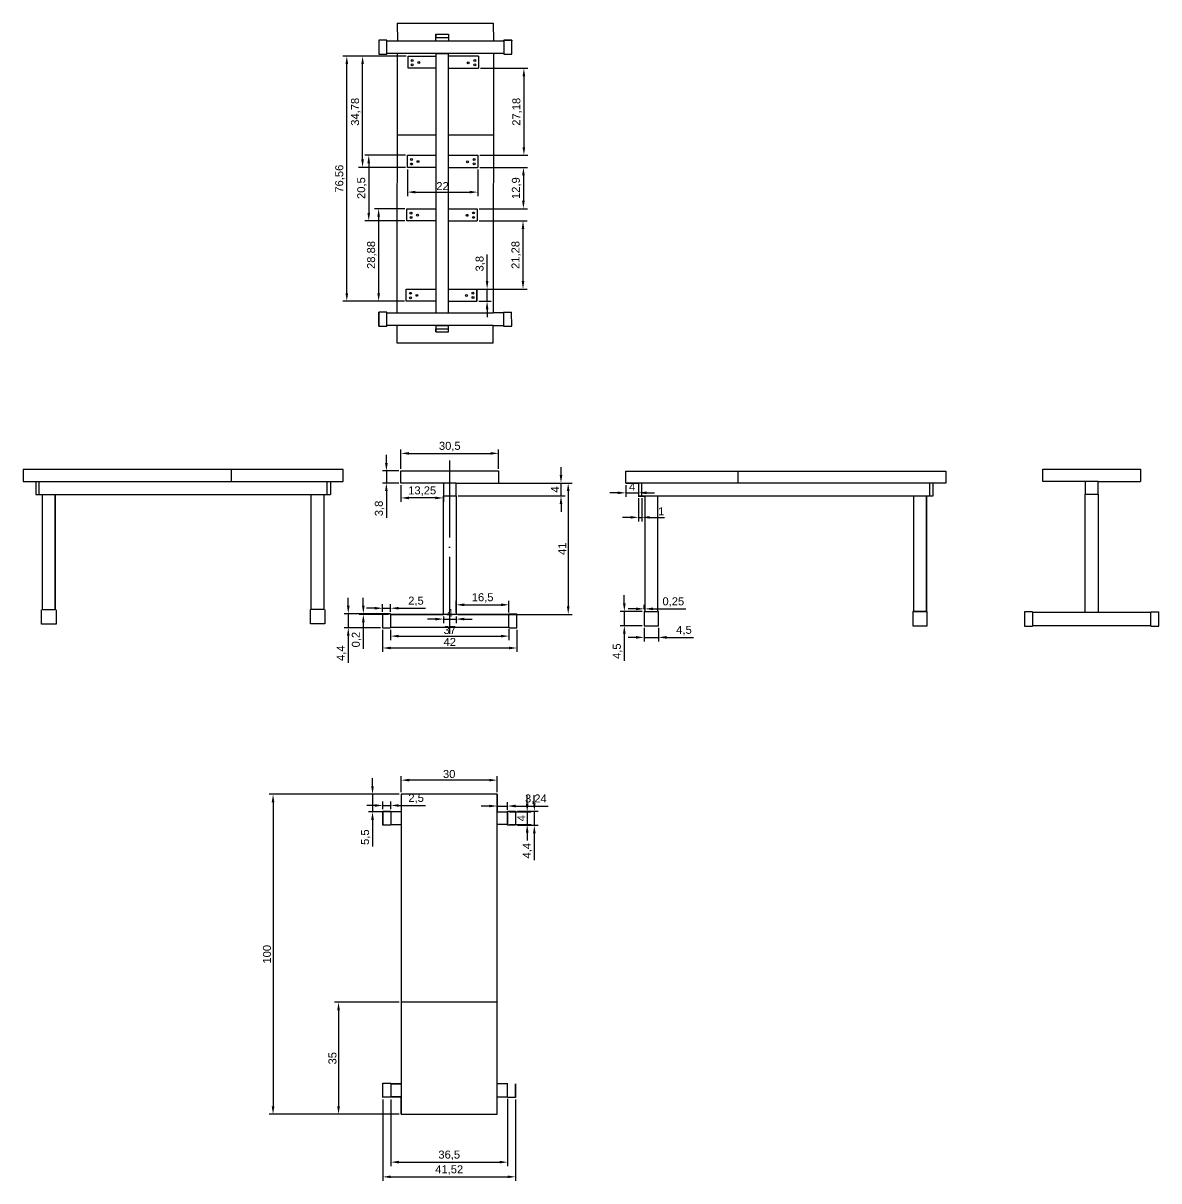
# Model space of a CAD drawing. Header units: millimetres. Extents: x 1691 to 2518, y 681 to 1261.
# Drawn here: x 2163.5 to 2518.5, y 680.7 to 1042.4 of the extents above; entities that cross this region are included whole.
import ezdxf

# ---------------------------------------------------------------- set-up
doc = ezdxf.new("R2010")
doc.units = ezdxf.units.MM
doc.linetypes.add('ACAD_ISO04W100', pattern=[30, 24, -3, 0, -3])
doc.styles.get("Standard").update_dxf_attribs({"font": 'arial.ttf'})
doc.dimstyles.new('ISO-25', dxfattribs={"dimtxt": 2.5, "dimasz": 2.5, "dimexe": 1.25, "dimexo": 0.625, "dimtad": 1, "dimtxsty": 'Standard', "dimcen": 2.5, "dimadec": 0, "dimazin": 0, "dimtfac": 1, "dimtmove": 0, "dimatfit": 3, "dimfxl": 1, "dimarcsym": 0})

# ---------------------------------------------------------------- blocks, each defined once
blk = doc.blocks.new('*D78')
at = {"color": 0, "lineweight": -2, "transparency": 16777216}
for p, q in [((2275.87, 852.84), (2275.87, 845.91)), ((2317.87, 852.84), (2317.87, 845.91)), ((2278.37, 847.16), (2315.37, 847.16))]:
    blk.add_line(p, q, dxfattribs=at)
at = {"color": 0, "lineweight": 30, "transparency": 16777216}
for points in [[(2278.37, 847.57), (2278.37, 846.74), (2275.87, 847.16)], [(2315.37, 847.57), (2315.37, 846.74), (2317.87, 847.16)]]:
    blk.add_solid(points, dxfattribs=at)
at = {"layer": 'Defpoints', "color": 0, "lineweight": 30, "transparency": 16777216}
for p in [(2275.87, 853.47), (2317.87, 853.47), (2317.87, 847.16)]:
    blk.add_point(p, dxfattribs=at)
at = {"color": 0, "transparency": 16777216, "insert": (2296.87, 849.04), "char_height": 2.5, "attachment_point": 5}
blk.add_mtext('42', dxfattribs=at)
blk = doc.blocks.new('*D79')
at = {"color": 0, "lineweight": -2, "transparency": 16777216}
for p, q in [((2278.37, 852.84), (2278.37, 849.62)), ((2280.87, 850.87), (2312.87, 850.87)), ((2315.37, 853.04), (2315.37, 849.62))]:
    blk.add_line(p, q, dxfattribs=at)
at = {"color": 0, "lineweight": 30, "transparency": 16777216}
for points in [[(2280.87, 851.28), (2280.87, 850.45), (2278.37, 850.87)], [(2312.87, 851.28), (2312.87, 850.45), (2315.37, 850.87)]]:
    blk.add_solid(points, dxfattribs=at)
at = {"layer": 'Defpoints', "color": 0, "lineweight": 30, "transparency": 16777216}
for p in [(2278.37, 853.47), (2315.37, 853.67), (2315.37, 850.87)]:
    blk.add_point(p, dxfattribs=at)
at = {"color": 0, "transparency": 16777216, "insert": (2296.87, 852.77), "char_height": 2.5, "attachment_point": 5}
blk.add_mtext('37', dxfattribs=at)
blk = doc.blocks.new('*D80')
at = {"color": 0, "lineweight": -2, "transparency": 16777216}
for p, q in [((2273.37, 859.58), (2270.87, 859.58)), ((2275.87, 858.49), (2275.87, 860.83)), ((2275.87, 859.58), (2278.37, 859.58)), ((2278.37, 858.49), (2278.37, 860.83)), ((2280.87, 859.58), (2289.24, 859.58))]:
    blk.add_line(p, q, dxfattribs=at)
at = {"color": 0, "lineweight": 30, "transparency": 16777216}
for points in [[(2273.37, 860), (2273.37, 859.17), (2275.87, 859.58)], [(2280.87, 860), (2280.87, 859.17), (2278.37, 859.58)]]:
    blk.add_solid(points, dxfattribs=at)
at = {"layer": 'Defpoints', "color": 0, "lineweight": 30, "transparency": 16777216}
for p in [(2275.87, 857.87), (2278.37, 859.58), (2278.37, 857.87)]:
    blk.add_point(p, dxfattribs=at)
at = {"color": 0, "transparency": 16777216, "insert": (2286.3, 861.71), "char_height": 2.5, "attachment_point": 5}
blk.add_mtext('2,5', dxfattribs=at)
blk = doc.blocks.new('*D81')
at = {"color": 0, "lineweight": -2, "transparency": 16777216}
for p, q in [((2269.85, 860.37), (2269.85, 862.87)), ((2277.75, 857.87), (2268.6, 857.87)), ((2277.75, 857.67), (2268.6, 857.67)), ((2269.85, 857.87), (2269.85, 857.67)), ((2269.85, 855.17), (2269.85, 846.89))]:
    blk.add_line(p, q, dxfattribs=at)
at = {"color": 0, "lineweight": 30, "transparency": 16777216}
for points in [[(2269.44, 860.37), (2270.27, 860.37), (2269.85, 857.87)], [(2269.44, 855.17), (2270.27, 855.17), (2269.85, 857.67)]]:
    blk.add_solid(points, dxfattribs=at)
at = {"layer": 'Defpoints', "color": 0, "lineweight": 30, "transparency": 16777216}
for p in [(2269.85, 857.67), (2278.37, 857.87), (2278.37, 857.67)]:
    blk.add_point(p, dxfattribs=at)
at = {"color": 0, "transparency": 16777216, "insert": (2267.73, 849.78), "char_height": 2.5, "attachment_point": 5, "rotation": 90}
blk.add_mtext('0,2', dxfattribs=at)
blk = doc.blocks.new('*D82')
at = {"color": 0, "lineweight": -2, "transparency": 16777216}
for p, q in [((2265.15, 860.37), (2265.15, 862.87)), ((2275.25, 857.87), (2263.9, 857.87)), ((2265.15, 857.87), (2265.15, 853.47)), ((2275.25, 853.47), (2263.9, 853.47)), ((2265.15, 850.97), (2265.15, 842.57))]:
    blk.add_line(p, q, dxfattribs=at)
at = {"color": 0, "lineweight": 30, "transparency": 16777216}
for points in [[(2264.73, 860.37), (2265.56, 860.37), (2265.15, 857.87)], [(2264.73, 850.97), (2265.56, 850.97), (2265.15, 853.47)]]:
    blk.add_solid(points, dxfattribs=at)
at = {"layer": 'Defpoints', "color": 0, "lineweight": 30, "transparency": 16777216}
for p in [(2275.87, 857.87), (2265.15, 853.47), (2275.87, 853.47)]:
    blk.add_point(p, dxfattribs=at)
at = {"color": 0, "transparency": 16777216, "insert": (2263.02, 845.52), "char_height": 2.5, "attachment_point": 5, "rotation": 90}
blk.add_mtext('4,4', dxfattribs=at)
blk = doc.blocks.new('*D83')
at = {"color": 0, "lineweight": -2, "transparency": 16777216}
for p, q in [((2298.87, 858.29), (2298.87, 861.9)), ((2315.37, 858.29), (2315.37, 861.9)), ((2301.37, 860.65), (2312.87, 860.65))]:
    blk.add_line(p, q, dxfattribs=at)
at = {"color": 0, "lineweight": 30, "transparency": 16777216}
for points in [[(2301.37, 861.07), (2301.37, 860.23), (2298.87, 860.65)], [(2312.87, 861.07), (2312.87, 860.23), (2315.37, 860.65)]]:
    blk.add_solid(points, dxfattribs=at)
at = {"layer": 'Defpoints', "color": 0, "lineweight": 30, "transparency": 16777216}
for p in [(2298.87, 857.67), (2315.37, 860.65), (2315.37, 857.67)]:
    blk.add_point(p, dxfattribs=at)
at = {"color": 0, "transparency": 16777216, "insert": (2307.12, 862.78), "char_height": 2.5, "attachment_point": 5}
blk.add_mtext('16,5', dxfattribs=at)
blk = doc.blocks.new('*D84')
at = {"color": 0, "lineweight": -2, "transparency": 16777216}
for p, q in [((2292.37, 856.19), (2289.87, 856.19)), ((2294.87, 857.04), (2294.87, 854.94)), ((2294.87, 856.19), (2298.87, 856.19)), ((2298.87, 857.04), (2298.87, 854.94)), ((2301.37, 856.19), (2303.87, 856.19))]:
    blk.add_line(p, q, dxfattribs=at)
at = {"color": 0, "lineweight": 30, "transparency": 16777216}
for points in [[(2292.37, 856.6), (2292.37, 855.77), (2294.87, 856.19)], [(2301.37, 856.6), (2301.37, 855.77), (2298.87, 856.19)]]:
    blk.add_solid(points, dxfattribs=at)
at = {"layer": 'Defpoints', "color": 0, "lineweight": 30, "transparency": 16777216}
for p in [(2294.87, 857.67), (2298.87, 857.67), (2298.87, 856.19)]:
    blk.add_point(p, dxfattribs=at)
at = {"color": 0, "transparency": 16777216, "insert": (2296.87, 858.06), "char_height": 2.5, "attachment_point": 5}
blk.add_mtext('4', dxfattribs=at)
blk = doc.blocks.new('*D85')
at = {"color": 0, "lineweight": -2, "transparency": 16777216}
for p, q in [((2281.62, 903.09), (2281.62, 909.22)), ((2284.12, 907.97), (2309.62, 907.97)), ((2312.12, 903.09), (2312.12, 909.22))]:
    blk.add_line(p, q, dxfattribs=at)
at = {"color": 0, "lineweight": 30, "transparency": 16777216}
for points in [[(2284.12, 908.38), (2284.12, 907.55), (2281.62, 907.97)], [(2309.62, 908.38), (2309.62, 907.55), (2312.12, 907.97)]]:
    blk.add_solid(points, dxfattribs=at)
at = {"layer": 'Defpoints', "color": 0, "lineweight": 30, "transparency": 16777216}
for p in [(2312.12, 907.97), (2281.62, 902.47), (2312.12, 902.47)]:
    blk.add_point(p, dxfattribs=at)
at = {"color": 0, "transparency": 16777216, "insert": (2296.87, 910.09), "char_height": 2.5, "attachment_point": 5}
blk.add_mtext('30,5', dxfattribs=at)
blk = doc.blocks.new('*D86')
at = {"color": 0, "lineweight": -2, "transparency": 16777216}
for p, q in [((2281.62, 898.04), (2281.62, 892.79)), ((2294.87, 898.04), (2294.87, 892.79)), ((2292.37, 894.04), (2284.12, 894.04))]:
    blk.add_line(p, q, dxfattribs=at)
at = {"color": 0, "lineweight": 30, "transparency": 16777216}
for points in [[(2284.12, 894.46), (2284.12, 893.62), (2281.62, 894.04)], [(2292.37, 894.46), (2292.37, 893.62), (2294.87, 894.04)]]:
    blk.add_solid(points, dxfattribs=at)
at = {"layer": 'Defpoints', "color": 0, "lineweight": 30, "transparency": 16777216}
for p in [(2281.62, 898.67), (2294.87, 898.67), (2281.62, 894.04)]:
    blk.add_point(p, dxfattribs=at)
at = {"color": 0, "transparency": 16777216, "insert": (2288.25, 896.17), "char_height": 2.5, "attachment_point": 5}
blk.add_mtext('13,25', dxfattribs=at)
blk = doc.blocks.new('*D87')
at = {"color": 0, "lineweight": -2, "transparency": 16777216}
for p, q in [((2299.5, 898.67), (2335.13, 898.67)), ((2333.88, 896.17), (2333.88, 860.17)), ((2299.5, 857.67), (2335.13, 857.67))]:
    blk.add_line(p, q, dxfattribs=at)
at = {"color": 0, "lineweight": 30, "transparency": 16777216}
for points in [[(2333.46, 896.17), (2334.3, 896.17), (2333.88, 898.67)], [(2333.46, 860.17), (2334.3, 860.17), (2333.88, 857.67)]]:
    blk.add_solid(points, dxfattribs=at)
at = {"layer": 'Defpoints', "color": 0, "lineweight": 30, "transparency": 16777216}
for p in [(2298.87, 898.67), (2298.87, 857.67), (2333.88, 857.67)]:
    blk.add_point(p, dxfattribs=at)
at = {"color": 0, "transparency": 16777216, "insert": (2332, 878.17), "char_height": 2.5, "attachment_point": 5, "rotation": 90}
blk.add_mtext('41', dxfattribs=at)
blk = doc.blocks.new('*D88')
at = {"color": 0, "lineweight": -2, "transparency": 16777216}
for p, q in [((2331.63, 901.17), (2331.63, 903.67)), ((2299.5, 898.67), (2332.88, 898.67)), ((2331.63, 894.67), (2331.63, 898.67)), ((2299.5, 894.67), (2332.88, 894.67)), ((2331.63, 892.17), (2331.63, 889.67))]:
    blk.add_line(p, q, dxfattribs=at)
at = {"color": 0, "lineweight": 30, "transparency": 16777216}
for points in [[(2331.21, 901.17), (2332.04, 901.17), (2331.63, 898.67)], [(2331.21, 892.17), (2332.04, 892.17), (2331.63, 894.67)]]:
    blk.add_solid(points, dxfattribs=at)
at = {"layer": 'Defpoints', "color": 0, "lineweight": 30, "transparency": 16777216}
for p in [(2298.87, 898.67), (2331.63, 898.67), (2298.87, 894.67)]:
    blk.add_point(p, dxfattribs=at)
at = {"color": 0, "transparency": 16777216, "insert": (2329.75, 896.67), "char_height": 2.5, "attachment_point": 5, "rotation": 90}
blk.add_mtext('4', dxfattribs=at)
blk = doc.blocks.new('*D89')
at = {"color": 0, "lineweight": -2, "transparency": 16777216}
for p, q in [((2277.06, 904.97), (2277.06, 907.47)), ((2281, 902.47), (2275.81, 902.47)), ((2277.06, 902.47), (2277.06, 898.67)), ((2281, 898.67), (2275.81, 898.67)), ((2277.06, 896.17), (2277.06, 887.86))]:
    blk.add_line(p, q, dxfattribs=at)
at = {"color": 0, "lineweight": 30, "transparency": 16777216}
for points in [[(2276.64, 904.97), (2277.47, 904.97), (2277.06, 902.47)], [(2276.64, 896.17), (2277.47, 896.17), (2277.06, 898.67)]]:
    blk.add_solid(points, dxfattribs=at)
at = {"layer": 'Defpoints', "color": 0, "lineweight": 30, "transparency": 16777216}
for p in [(2281.62, 902.47), (2277.06, 898.67), (2281.62, 898.67)]:
    blk.add_point(p, dxfattribs=at)
at = {"color": 0, "transparency": 16777216, "insert": (2274.93, 890.76), "char_height": 2.5, "attachment_point": 5, "rotation": 90}
blk.add_mtext('3,8', dxfattribs=at)
blk = doc.blocks.new('*D94')
at = {"color": 0, "lineweight": -2, "transparency": 16777216}
for p, q in [((2281.68, 802.09), (2281.68, 807.12)), ((2311.68, 802.09), (2311.68, 807.12)), ((2309.18, 805.87), (2284.18, 805.87))]:
    blk.add_line(p, q, dxfattribs=at)
at = {"color": 0, "lineweight": 30, "transparency": 16777216}
for points in [[(2284.18, 806.28), (2284.18, 805.45), (2281.68, 805.87)], [(2309.18, 806.28), (2309.18, 805.45), (2311.68, 805.87)]]:
    blk.add_solid(points, dxfattribs=at)
at = {"layer": 'Defpoints', "color": 0, "lineweight": 30, "transparency": 16777216}
for p in [(2281.68, 805.87), (2281.68, 801.46), (2311.68, 801.46)]:
    blk.add_point(p, dxfattribs=at)
at = {"color": 0, "transparency": 16777216, "insert": (2296.68, 807.77), "char_height": 2.5, "attachment_point": 5}
blk.add_mtext('30', dxfattribs=at)
blk = doc.blocks.new('*D95')
at = {"color": 0, "lineweight": -2, "transparency": 16777216}
for p, q in [((2272.72, 803.96), (2272.72, 806.46)), ((2281.05, 801.46), (2271.47, 801.46)), ((2272.72, 801.46), (2272.72, 795.96)), ((2281.05, 795.96), (2271.47, 795.96)), ((2272.72, 793.46), (2272.72, 785.14))]:
    blk.add_line(p, q, dxfattribs=at)
at = {"color": 0, "lineweight": 30, "transparency": 16777216}
for points in [[(2272.31, 803.96), (2273.14, 803.96), (2272.72, 801.46)], [(2272.31, 793.46), (2273.14, 793.46), (2272.72, 795.96)]]:
    blk.add_solid(points, dxfattribs=at)
at = {"layer": 'Defpoints', "color": 0, "lineweight": 30, "transparency": 16777216}
for p in [(2281.68, 801.46), (2272.72, 795.96), (2281.68, 795.96)]:
    blk.add_point(p, dxfattribs=at)
at = {"color": 0, "transparency": 16777216, "insert": (2270.6, 788.05), "char_height": 2.5, "attachment_point": 5, "rotation": 90}
blk.add_mtext('5,5', dxfattribs=at)
blk = doc.blocks.new('*D96')
at = {"color": 0, "lineweight": -2, "transparency": 16777216}
for p, q in [((2273.43, 797.95), (2270.93, 797.95)), ((2275.93, 796.79), (2275.93, 799.2)), ((2275.93, 797.95), (2278.43, 797.95)), ((2278.43, 796.79), (2278.43, 799.2)), ((2280.93, 797.95), (2289.29, 797.95))]:
    blk.add_line(p, q, dxfattribs=at)
at = {"color": 0, "lineweight": 30, "transparency": 16777216}
for points in [[(2273.43, 798.36), (2273.43, 797.53), (2275.93, 797.95)], [(2280.93, 798.36), (2280.93, 797.53), (2278.43, 797.95)]]:
    blk.add_solid(points, dxfattribs=at)
at = {"layer": 'Defpoints', "color": 0, "lineweight": 30, "transparency": 16777216}
for p in [(2275.93, 796.16), (2278.43, 797.95), (2278.43, 796.16)]:
    blk.add_point(p, dxfattribs=at)
at = {"color": 0, "transparency": 16777216, "insert": (2286.36, 800.07), "char_height": 2.5, "attachment_point": 5}
blk.add_mtext('2,5', dxfattribs=at)
blk = doc.blocks.new('*D97')
at = {"color": 0, "lineweight": -2, "transparency": 16777216}
for p, q in [((2323.29, 798.67), (2323.29, 801.17)), ((2318.05, 796.17), (2324.54, 796.17)), ((2323.29, 796.17), (2323.29, 791.77)), ((2318.04, 791.77), (2324.54, 791.77)), ((2323.29, 789.27), (2323.29, 780.87))]:
    blk.add_line(p, q, dxfattribs=at)
at = {"color": 0, "lineweight": 30, "transparency": 16777216}
for points in [[(2322.88, 798.67), (2323.71, 798.67), (2323.29, 796.17)], [(2322.88, 789.27), (2323.71, 789.27), (2323.29, 791.77)]]:
    blk.add_solid(points, dxfattribs=at)
at = {"layer": 'Defpoints', "color": 0, "lineweight": 30, "transparency": 16777216}
for p in [(2317.43, 796.17), (2317.42, 791.77), (2323.29, 791.77)]:
    blk.add_point(p, dxfattribs=at)
at = {"color": 0, "transparency": 16777216, "insert": (2321.17, 783.82), "char_height": 2.5, "attachment_point": 5, "rotation": 90}
blk.add_mtext('4,4', dxfattribs=at)
blk = doc.blocks.new('*D98')
at = {"color": 0, "lineweight": -2, "transparency": 16777216}
for p, q in [((2321.06, 798.47), (2321.06, 800.97)), ((2315.54, 795.97), (2322.31, 795.97)), ((2321.06, 795.97), (2321.06, 791.97)), ((2315.54, 791.97), (2322.31, 791.97)), ((2321.06, 789.47), (2321.06, 786.97))]:
    blk.add_line(p, q, dxfattribs=at)
at = {"color": 0, "lineweight": 30, "transparency": 16777216}
for points in [[(2320.64, 798.47), (2321.48, 798.47), (2321.06, 795.97)], [(2320.64, 789.47), (2321.48, 789.47), (2321.06, 791.97)]]:
    blk.add_solid(points, dxfattribs=at)
at = {"layer": 'Defpoints', "color": 0, "lineweight": 30, "transparency": 16777216}
for p in [(2314.92, 795.97), (2314.92, 791.97), (2321.06, 791.97)]:
    blk.add_point(p, dxfattribs=at)
at = {"color": 0, "transparency": 16777216, "insert": (2319.18, 793.97), "char_height": 2.5, "attachment_point": 5, "rotation": 90}
blk.add_mtext('4', dxfattribs=at)
blk = doc.blocks.new('*D99')
at = {"color": 0, "lineweight": -2, "transparency": 16777216}
for p, q in [((2309.18, 797.78), (2306.68, 797.78)), ((2311.68, 796.59), (2311.68, 799.03)), ((2311.68, 797.78), (2314.92, 797.78)), ((2314.92, 796.59), (2314.92, 799.03)), ((2317.42, 797.78), (2327.65, 797.78))]:
    blk.add_line(p, q, dxfattribs=at)
at = {"color": 0, "lineweight": 30, "transparency": 16777216}
for points in [[(2309.18, 798.2), (2309.18, 797.36), (2311.68, 797.78)], [(2317.42, 798.2), (2317.42, 797.36), (2314.92, 797.78)]]:
    blk.add_solid(points, dxfattribs=at)
at = {"layer": 'Defpoints', "color": 0, "lineweight": 30, "transparency": 16777216}
for p in [(2311.68, 795.96), (2314.92, 797.78), (2314.92, 795.97)]:
    blk.add_point(p, dxfattribs=at)
at = {"color": 0, "transparency": 16777216, "insert": (2323.78, 799.91), "char_height": 2.5, "attachment_point": 5}
blk.add_mtext('3,24', dxfattribs=at)
blk = doc.blocks.new('*D100')
at = {"color": 0, "lineweight": -2, "transparency": 16777216}
for p, q in [((2281.05, 736.46), (2260.86, 736.46)), ((2262.11, 733.96), (2262.11, 703.96)), ((2281.05, 701.46), (2260.86, 701.46))]:
    blk.add_line(p, q, dxfattribs=at)
at = {"color": 0, "lineweight": 30, "transparency": 16777216}
for points in [[(2261.69, 733.96), (2262.53, 733.96), (2262.11, 736.46)], [(2261.69, 703.96), (2262.53, 703.96), (2262.11, 701.46)]]:
    blk.add_solid(points, dxfattribs=at)
at = {"layer": 'Defpoints', "color": 0, "lineweight": 30, "transparency": 16777216}
for p in [(2281.68, 736.46), (2262.11, 701.46), (2281.68, 701.46)]:
    blk.add_point(p, dxfattribs=at)
at = {"color": 0, "transparency": 16777216, "insert": (2260.21, 718.96), "char_height": 2.5, "attachment_point": 5, "rotation": 90}
blk.add_mtext('35', dxfattribs=at)
blk = doc.blocks.new('*D101')
at = {"color": 0, "lineweight": -2, "transparency": 16777216}
for p, q in [((2281.05, 801.46), (2240.39, 801.46)), ((2241.64, 798.96), (2241.64, 703.96)), ((2281.05, 701.46), (2240.39, 701.46))]:
    blk.add_line(p, q, dxfattribs=at)
at = {"color": 0, "lineweight": 30, "transparency": 16777216}
for points in [[(2241.22, 798.96), (2242.06, 798.96), (2241.64, 801.46)], [(2241.22, 703.96), (2242.06, 703.96), (2241.64, 701.46)]]:
    blk.add_solid(points, dxfattribs=at)
at = {"layer": 'Defpoints', "color": 0, "lineweight": 30, "transparency": 16777216}
for p in [(2281.68, 801.46), (2241.64, 701.46), (2281.68, 701.46)]:
    blk.add_point(p, dxfattribs=at)
at = {"color": 0, "transparency": 16777216, "insert": (2239.74, 751.46), "char_height": 2.5, "attachment_point": 5, "rotation": 90}
blk.add_mtext('100', dxfattribs=at)
blk = doc.blocks.new('*D102')
at = {"color": 0, "lineweight": -2, "transparency": 16777216}
for p, q in [((2275.93, 706.13), (2275.93, 680.66)), ((2317.45, 706.12), (2317.45, 680.66)), ((2278.43, 681.91), (2314.95, 681.91))]:
    blk.add_line(p, q, dxfattribs=at)
at = {"color": 0, "lineweight": 30, "transparency": 16777216}
for points in [[(2278.43, 682.33), (2278.43, 681.49), (2275.93, 681.91)], [(2314.95, 682.33), (2314.95, 681.49), (2317.45, 681.91)]]:
    blk.add_solid(points, dxfattribs=at)
at = {"layer": 'Defpoints', "color": 0, "lineweight": 30, "transparency": 16777216}
for p in [(2275.93, 706.75), (2317.45, 706.75), (2317.45, 681.91)]:
    blk.add_point(p, dxfattribs=at)
at = {"color": 0, "transparency": 16777216, "insert": (2296.69, 684.04), "char_height": 2.5, "attachment_point": 5}
blk.add_mtext('41,52', dxfattribs=at)
blk = doc.blocks.new('*D103')
at = {"color": 0, "lineweight": -2, "transparency": 16777216}
for p, q in [((2278.45, 706.13), (2278.45, 685.25)), ((2314.95, 706.32), (2314.95, 685.25)), ((2280.95, 686.5), (2312.45, 686.5))]:
    blk.add_line(p, q, dxfattribs=at)
at = {"color": 0, "lineweight": 30, "transparency": 16777216}
for points in [[(2280.95, 686.92), (2280.95, 686.09), (2278.45, 686.5)], [(2312.45, 686.92), (2312.45, 686.09), (2314.95, 686.5)]]:
    blk.add_solid(points, dxfattribs=at)
at = {"layer": 'Defpoints', "color": 0, "lineweight": 30, "transparency": 16777216}
for p in [(2278.45, 706.76), (2314.95, 706.95), (2314.95, 686.5)]:
    blk.add_point(p, dxfattribs=at)
at = {"color": 0, "transparency": 16777216, "insert": (2296.7, 688.63), "char_height": 2.5, "attachment_point": 5}
blk.add_mtext('36,5', dxfattribs=at)
blk = doc.blocks.new('*D105')
at = {"color": 0, "lineweight": -2, "transparency": 16777216}
for p, q in [((2355.85, 893.99), (2355.85, 886.72)), ((2356.85, 893.99), (2356.85, 886.72)), ((2353.35, 887.97), (2350.85, 887.97)), ((2355.85, 887.97), (2356.85, 887.97)), ((2359.35, 887.97), (2364.02, 887.97))]:
    blk.add_line(p, q, dxfattribs=at)
at = {"color": 0, "lineweight": 30, "transparency": 16777216}
for points in [[(2353.35, 888.39), (2353.35, 887.56), (2355.85, 887.97)], [(2359.35, 888.39), (2359.35, 887.56), (2356.85, 887.97)]]:
    blk.add_solid(points, dxfattribs=at)
at = {"layer": 'Defpoints', "color": 0, "lineweight": 30, "transparency": 16777216}
for p in [(2355.85, 894.61), (2356.85, 894.61), (2356.85, 887.97)]:
    blk.add_point(p, dxfattribs=at)
at = {"color": 0, "transparency": 16777216, "insert": (2362.93, 889.86), "char_height": 2.5, "attachment_point": 5}
blk.add_mtext('1', dxfattribs=at)
blk = doc.blocks.new('*D106')
at = {"color": 0, "lineweight": -2, "transparency": 16777216}
for p, q in [((2351.42, 861.11), (2351.42, 863.61)), ((2356.97, 858.61), (2350.17, 858.61)), ((2351.42, 858.61), (2351.42, 854.11)), ((2356.97, 854.11), (2350.17, 854.11)), ((2351.42, 851.61), (2351.42, 843.19))]:
    blk.add_line(p, q, dxfattribs=at)
at = {"color": 0, "lineweight": 30, "transparency": 16777216}
for points in [[(2351, 861.11), (2351.84, 861.11), (2351.42, 858.61)], [(2351, 851.61), (2351.84, 851.61), (2351.42, 854.11)]]:
    blk.add_solid(points, dxfattribs=at)
at = {"layer": 'Defpoints', "color": 0, "lineweight": 30, "transparency": 16777216}
for p in [(2357.6, 858.61), (2351.42, 854.11), (2357.6, 854.11)]:
    blk.add_point(p, dxfattribs=at)
at = {"color": 0, "transparency": 16777216, "insert": (2349.3, 846.15), "char_height": 2.5, "attachment_point": 5, "rotation": 90}
blk.add_mtext('4,5', dxfattribs=at)
blk = doc.blocks.new('*D107')
at = {"color": 0, "lineweight": -2, "transparency": 16777216}
for p, q in [((2355.1, 850.47), (2352.6, 850.47)), ((2357.6, 853.49), (2357.6, 849.22)), ((2357.6, 850.47), (2362.1, 850.47)), ((2362.1, 853.49), (2362.1, 849.22)), ((2364.6, 850.47), (2373.02, 850.47))]:
    blk.add_line(p, q, dxfattribs=at)
at = {"color": 0, "lineweight": 30, "transparency": 16777216}
for points in [[(2355.1, 850.89), (2355.1, 850.05), (2357.6, 850.47)], [(2364.6, 850.89), (2364.6, 850.05), (2362.1, 850.47)]]:
    blk.add_solid(points, dxfattribs=at)
at = {"layer": 'Defpoints', "color": 0, "lineweight": 30, "transparency": 16777216}
for p in [(2357.6, 854.11), (2362.1, 854.11), (2362.1, 850.47)]:
    blk.add_point(p, dxfattribs=at)
at = {"color": 0, "transparency": 16777216, "insert": (2370.06, 852.59), "char_height": 2.5, "attachment_point": 5}
blk.add_mtext('4,5', dxfattribs=at)
blk = doc.blocks.new('*D108')
at = {"color": 0, "lineweight": -2, "transparency": 16777216}
for p, q in [((2355.1, 859.38), (2352.6, 859.38)), ((2357.6, 859.24), (2357.6, 860.63)), ((2357.6, 859.38), (2357.85, 859.38)), ((2357.85, 859.24), (2357.85, 860.63)), ((2360.35, 859.38), (2370.61, 859.38))]:
    blk.add_line(p, q, dxfattribs=at)
at = {"color": 0, "lineweight": 30, "transparency": 16777216}
for points in [[(2355.1, 859.8), (2355.1, 858.96), (2357.6, 859.38)], [(2360.35, 859.8), (2360.35, 858.96), (2357.85, 859.38)]]:
    blk.add_solid(points, dxfattribs=at)
at = {"layer": 'Defpoints', "color": 0, "lineweight": 30, "transparency": 16777216}
for p in [(2357.6, 858.61), (2357.85, 859.38), (2357.85, 858.61)]:
    blk.add_point(p, dxfattribs=at)
at = {"color": 0, "transparency": 16777216, "insert": (2366.73, 861.51), "char_height": 2.5, "attachment_point": 5}
blk.add_mtext('0,25', dxfattribs=at)
blk = doc.blocks.new('*D109')
at = {"color": 0, "lineweight": -2, "transparency": 16777216}
for p, q in [((2351.85, 897.99), (2351.85, 894.39)), ((2355.85, 897.99), (2355.85, 894.39)), ((2349.35, 895.64), (2346.85, 895.64)), ((2351.85, 895.64), (2355.85, 895.64)), ((2358.35, 895.64), (2360.85, 895.64))]:
    blk.add_line(p, q, dxfattribs=at)
at = {"color": 0, "lineweight": 30, "transparency": 16777216}
for points in [[(2349.35, 896.06), (2349.35, 895.23), (2351.85, 895.64)], [(2358.35, 896.06), (2358.35, 895.23), (2355.85, 895.64)]]:
    blk.add_solid(points, dxfattribs=at)
at = {"layer": 'Defpoints', "color": 0, "lineweight": 30, "transparency": 16777216}
for p in [(2351.85, 898.61), (2355.85, 898.61), (2355.85, 895.64)]:
    blk.add_point(p, dxfattribs=at)
at = {"color": 0, "transparency": 16777216, "insert": (2353.85, 897.52), "char_height": 2.5, "attachment_point": 5}
blk.add_mtext('4', dxfattribs=at)
blk = doc.blocks.new('*D119')
at = {"color": 0, "lineweight": -2, "transparency": 16777216}
for p, q in [((2306.46, 1028.28), (2321.29, 1028.28)), ((2320.04, 1025.78), (2320.04, 1003.6)), ((2306.24, 1001.1), (2321.29, 1001.1))]:
    blk.add_line(p, q, dxfattribs=at)
at = {"color": 0, "transparency": 16777216}
for points in [[(2319.62, 1025.78), (2320.45, 1025.78), (2320.04, 1028.28)], [(2319.62, 1003.6), (2320.45, 1003.6), (2320.04, 1001.1)]]:
    blk.add_solid(points, dxfattribs=at)
at = {"layer": 'Defpoints', "color": 0, "transparency": 16777216}
for p in [(2305.84, 1028.28), (2305.61, 1001.1), (2320.04, 1001.1)]:
    blk.add_point(p, dxfattribs=at)
at = {"color": 0, "transparency": 16777216, "insert": (2317.91, 1014.69), "char_height": 2.5, "attachment_point": 5, "rotation": 90}
blk.add_mtext('27,18', dxfattribs=at)
blk = doc.blocks.new('*D120')
at = {"color": 0, "lineweight": -2, "transparency": 16777216}
for p, q in [((2306.24, 997.3), (2321.13, 997.3)), ((2319.88, 994.8), (2319.88, 986.9)), ((2306.07, 984.4), (2321.13, 984.4))]:
    blk.add_line(p, q, dxfattribs=at)
at = {"color": 0, "transparency": 16777216}
for points in [[(2319.46, 994.8), (2320.29, 994.8), (2319.88, 997.3)], [(2319.46, 986.9), (2320.29, 986.9), (2319.88, 984.4)]]:
    blk.add_solid(points, dxfattribs=at)
at = {"layer": 'Defpoints', "color": 0, "transparency": 16777216}
for p in [(2305.61, 997.3), (2305.44, 984.4), (2319.88, 984.4)]:
    blk.add_point(p, dxfattribs=at)
at = {"color": 0, "transparency": 16777216, "insert": (2317.75, 990.85), "char_height": 2.5, "attachment_point": 5, "rotation": 90}
blk.add_mtext('12,9', dxfattribs=at)
blk = doc.blocks.new('*D121')
at = {"color": 0, "lineweight": -2, "transparency": 16777216}
for p, q in [((2306.07, 980.6), (2321.01, 980.6)), ((2319.76, 961.82), (2319.76, 978.1)), ((2305.92, 959.32), (2321.01, 959.32))]:
    blk.add_line(p, q, dxfattribs=at)
at = {"color": 0, "transparency": 16777216}
for points in [[(2319.34, 978.1), (2320.17, 978.1), (2319.76, 980.6)], [(2319.34, 961.82), (2320.17, 961.82), (2319.76, 959.32)]]:
    blk.add_solid(points, dxfattribs=at)
at = {"layer": 'Defpoints', "color": 0, "transparency": 16777216}
for p in [(2305.44, 980.6), (2319.76, 980.6), (2305.29, 959.32)]:
    blk.add_point(p, dxfattribs=at)
at = {"color": 0, "transparency": 16777216, "insert": (2317.63, 969.96), "char_height": 2.5, "attachment_point": 5, "rotation": 90}
blk.add_mtext('21,28', dxfattribs=at)
blk = doc.blocks.new('*D122')
at = {"color": 0, "lineweight": -2, "transparency": 16777216}
for p, q in [((2283.21, 1032.08), (2263.44, 1032.08)), ((2264.69, 958.02), (2264.69, 1029.58)), ((2282.67, 955.52), (2263.44, 955.52))]:
    blk.add_line(p, q, dxfattribs=at)
at = {"color": 0, "transparency": 16777216}
for points in [[(2264.27, 1029.58), (2265.11, 1029.58), (2264.69, 1032.08)], [(2264.27, 958.02), (2265.11, 958.02), (2264.69, 955.52)]]:
    blk.add_solid(points, dxfattribs=at)
at = {"layer": 'Defpoints', "color": 0, "transparency": 16777216}
for p in [(2264.69, 1032.08), (2283.84, 1032.08), (2283.29, 955.52)]:
    blk.add_point(p, dxfattribs=at)
at = {"color": 0, "transparency": 16777216, "insert": (2262.56, 993.8), "char_height": 2.5, "attachment_point": 5, "rotation": 90}
blk.add_mtext('76,56', dxfattribs=at)
blk = doc.blocks.new('*D123')
at = {"color": 0, "lineweight": -2, "transparency": 16777216}
for p, q in [((2308.53, 961.82), (2308.53, 970.13)), ((2305.92, 959.32), (2309.78, 959.32)), ((2308.53, 955.52), (2308.53, 959.32)), ((2305.92, 955.52), (2309.78, 955.52)), ((2308.53, 953.02), (2308.53, 950.52))]:
    blk.add_line(p, q, dxfattribs=at)
at = {"color": 0, "transparency": 16777216}
for points in [[(2308.12, 961.82), (2308.95, 961.82), (2308.53, 959.32)], [(2308.12, 953.02), (2308.95, 953.02), (2308.53, 955.52)]]:
    blk.add_solid(points, dxfattribs=at)
at = {"layer": 'Defpoints', "color": 0, "transparency": 16777216}
for p in [(2305.29, 959.32), (2308.53, 959.32), (2305.29, 955.52)]:
    blk.add_point(p, dxfattribs=at)
at = {"color": 0, "transparency": 16777216, "insert": (2306.41, 967.23), "char_height": 2.5, "attachment_point": 5, "rotation": 90}
blk.add_mtext('3,8', dxfattribs=at)
blk = doc.blocks.new('*D124')
at = {"color": 0, "lineweight": -2, "transparency": 16777216}
for p, q in [((2283.61, 996.68), (2283.61, 988.35)), ((2305.61, 996.68), (2305.61, 988.35)), ((2286.11, 989.6), (2303.11, 989.6))]:
    blk.add_line(p, q, dxfattribs=at)
at = {"color": 0, "transparency": 16777216}
for points in [[(2286.11, 990.01), (2286.11, 989.18), (2283.61, 989.6)], [(2303.11, 990.01), (2303.11, 989.18), (2305.61, 989.6)]]:
    blk.add_solid(points, dxfattribs=at)
at = {"layer": 'Defpoints', "color": 0, "transparency": 16777216}
for p in [(2283.61, 997.3), (2305.61, 997.3), (2305.61, 989.6)]:
    blk.add_point(p, dxfattribs=at)
at = {"color": 0, "transparency": 16777216, "insert": (2294.61, 991.48), "char_height": 2.5, "attachment_point": 5}
blk.add_mtext('22', dxfattribs=at)
blk = doc.blocks.new('*D125')
at = {"color": 0, "lineweight": -2, "transparency": 16777216}
for p, q in [((2282.82, 984.4), (2273.38, 984.4)), ((2274.63, 981.9), (2274.63, 958.02)), ((2282.67, 955.52), (2273.38, 955.52))]:
    blk.add_line(p, q, dxfattribs=at)
at = {"color": 0, "transparency": 16777216}
for points in [[(2274.22, 981.9), (2275.05, 981.9), (2274.63, 984.4)], [(2274.22, 958.02), (2275.05, 958.02), (2274.63, 955.52)]]:
    blk.add_solid(points, dxfattribs=at)
at = {"layer": 'Defpoints', "color": 0, "transparency": 16777216}
for p in [(2283.44, 984.4), (2274.63, 955.52), (2283.29, 955.52)]:
    blk.add_point(p, dxfattribs=at)
at = {"color": 0, "transparency": 16777216, "insert": (2272.51, 969.96), "char_height": 2.5, "attachment_point": 5, "rotation": 90}
blk.add_mtext('28,88', dxfattribs=at)
blk = doc.blocks.new('*D126')
at = {"color": 0, "lineweight": -2, "transparency": 16777216}
for p, q in [((2282.99, 1001.1), (2270.3, 1001.1)), ((2271.55, 998.6), (2271.55, 983.1)), ((2282.82, 980.6), (2270.3, 980.6))]:
    blk.add_line(p, q, dxfattribs=at)
at = {"color": 0, "transparency": 16777216}
for points in [[(2271.13, 998.6), (2271.96, 998.6), (2271.55, 1001.1)], [(2271.13, 983.1), (2271.96, 983.1), (2271.55, 980.6)]]:
    blk.add_solid(points, dxfattribs=at)
at = {"layer": 'Defpoints', "color": 0, "transparency": 16777216}
for p in [(2283.61, 1001.1), (2271.55, 980.6), (2283.44, 980.6)]:
    blk.add_point(p, dxfattribs=at)
at = {"color": 0, "transparency": 16777216, "insert": (2269.42, 990.85), "char_height": 2.5, "attachment_point": 5, "rotation": 90}
blk.add_mtext('20,5', dxfattribs=at)
blk = doc.blocks.new('*D127')
at = {"color": 0, "lineweight": -2, "transparency": 16777216}
for p, q in [((2283.21, 1032.08), (2268.36, 1032.08)), ((2269.61, 999.8), (2269.61, 1029.58)), ((2282.99, 997.3), (2268.36, 997.3))]:
    blk.add_line(p, q, dxfattribs=at)
at = {"color": 0, "transparency": 16777216}
for points in [[(2269.2, 1029.58), (2270.03, 1029.58), (2269.61, 1032.08)], [(2269.2, 999.8), (2270.03, 999.8), (2269.61, 997.3)]]:
    blk.add_solid(points, dxfattribs=at)
at = {"layer": 'Defpoints', "color": 0, "transparency": 16777216}
for p in [(2269.61, 1032.08), (2283.84, 1032.08), (2283.61, 997.3)]:
    blk.add_point(p, dxfattribs=at)
at = {"color": 0, "transparency": 16777216, "insert": (2267.49, 1014.69), "char_height": 2.5, "attachment_point": 5, "rotation": 90}
blk.add_mtext('34,78', dxfattribs=at)

msp = doc.modelspace()

# ---------------------------------------------------------------- linework, layer by layer
at = {"lineweight": 30}
for p, q in [((2280.465, 1042.392), (2310.465, 1042.392)), ((2280.465, 1042.392), (2280.486, 1036.9)), ((2310.465, 1042.392), (2310.487, 1036.91)), ((2292.486, 1036.9), (2292.486, 1038.9)), ((2292.486, 1038.9), (2296.486, 1038.9)), ((2292.486, 1038.9), (2292.486, 1037.9)), ((2296.486, 1038.9), (2296.486, 1036.9)), ((2274.715, 1037.102), (2274.715, 1032.7)), ((2277.236, 1037.1), (2274.717, 1037.1)), ((2277.236, 1032.7), (2277.236, 1037.1)), ((2277.236, 1036.9), (2280.486, 1036.9)), ((2277.236, 1032.9), (2277.236, 1036.9)), ((2280.465, 1036.9), (2310.487, 1036.91)), ((2280.486, 1036.9), (2292.486, 1036.9)), ((2292.486, 1037.9), (2296.486, 1037.9)), ((2292.486, 1036.9), (2296.486, 1036.9)), ((2310.487, 1036.91), (2313.737, 1036.91)), ((2310.487, 1036.91), (2310.487, 1036.91)), ((2316.237, 1037.11), (2313.737, 1037.11)), ((2313.737, 1036.91), (2313.737, 1037.11)), ((2313.737, 1037.11), (2316.237, 1037.11)), ((2313.737, 1036.91), (2313.737, 1032.91)), ((2316.237, 1037.11), (2316.237, 1036.91)), ((2316.237, 1032.91), (2316.237, 1036.91)), ((2274.715, 1032.7), (2277.236, 1032.7)), ((2280.486, 1032.9), (2277.236, 1032.9)), ((2280.465, 951.892), (2280.486, 1032.9)), ((2310.487, 1032.91), (2280.486, 1032.9)), ((2283.835, 1032.08), (2292.486, 1032.08)), ((2283.835, 1028.28), (2283.835, 1032.08)), ((2283.835, 1032.08), (2292.486, 1032.08)), ((2292.486, 1032.9), (2292.486, 1032.9)), ((2292.486, 1032.9), (2292.486, 951.892)), ((2292.486, 1032.9), (2296.486, 1032.9)), ((2296.486, 1032.9), (2296.486, 1032.9)), ((2296.486, 951.9), (2296.486, 1032.9)), ((2305.835, 1032.08), (2296.51, 1032.08)), ((2305.835, 1032.08), (2305.835, 1028.28)), ((2310.487, 1032.91), (2310.465, 951.892)), ((2313.737, 1032.91), (2310.487, 1032.91)), ((2313.737, 1032.91), (2313.737, 1032.71)), ((2313.737, 1032.71), (2316.237, 1032.71)), ((2316.237, 1032.71), (2316.237, 1032.91)), ((2292.457, 1028.28), (2283.835, 1028.28)), ((2305.824, 1028.24), (2296.51, 1028.24)), ((2292.486, 1007.392), (2280.486, 1007.392)), ((2310.465, 1007.392), (2296.486, 1007.392)), ((2283.615, 1001.103), (2292.448, 1001.103)), ((2283.615, 997.303), (2283.615, 1001.103)), ((2283.615, 1001.103), (2292.487, 1001.103)), ((2296.486, 1001.103), (2305.615, 1001.103)), ((2305.615, 1001.103), (2305.615, 997.303)), ((2292.486, 997.303), (2283.615, 997.303)), ((2296.486, 997.303), (2305.615, 997.303)), ((2283.442, 984.399), (2292.486, 984.399)), ((2283.442, 980.599), (2283.442, 984.399)), ((2283.442, 984.399), (2292.486, 984.399)), ((2296.486, 984.399), (2305.442, 984.399)), ((2305.442, 984.399), (2305.442, 980.599)), ((2292.486, 980.599), (2283.442, 980.599)), ((2296.486, 980.599), (2305.442, 980.599)), ((2283.291, 959.324), (2292.486, 959.324)), ((2283.291, 955.524), (2283.291, 959.324)), ((2283.291, 959.324), (2292.486, 959.324)), ((2296.486, 959.324), (2305.291, 959.324)), ((2305.291, 959.324), (2305.291, 955.524)), ((2292.486, 955.524), (2283.291, 955.524)), ((2296.486, 955.524), (2305.291, 955.524)), ((2277.215, 952.092), (2274.715, 952.092)), ((2274.715, 947.692), (2274.715, 952.092)), ((2274.715, 951.892), (2274.715, 947.892)), ((2277.215, 947.692), (2277.215, 952.092)), ((2277.215, 951.892), (2280.465, 951.892)), ((2277.215, 947.892), (2277.215, 951.892)), ((2280.465, 951.892), (2310.465, 951.892)), ((2296.486, 951.9), (2296.486, 951.9)), ((2313.703, 951.892), (2310.465, 951.892)), ((2310.465, 951.892), (2310.465, 951.892)), ((2313.703, 951.892), (2313.703, 952.092)), ((2313.703, 952.092), (2316.203, 952.092)), ((2313.703, 951.892), (2313.703, 947.892)), ((2316.215, 947.692), (2316.203, 952.092)), ((2280.465, 947.892), (2277.215, 947.892)), ((2280.465, 942.392), (2280.465, 947.892)), ((2310.465, 947.892), (2280.465, 947.892)), ((2292.486, 947.9), (2292.486, 947.9)), ((2292.486, 947.9), (2296.486, 947.9)), ((2292.486, 947.9), (2292.486, 945.9)), ((2296.486, 945.9), (2296.486, 947.9)), ((2310.465, 947.892), (2313.703, 947.892)), ((2310.465, 942.392), (2310.465, 947.892)), ((2313.703, 947.692), (2313.703, 947.892)), ((2274.715, 947.692), (2277.215, 947.692)), ((2292.486, 945.9), (2292.486, 946.9)), ((2292.486, 946.9), (2296.486, 946.9)), ((2292.486, 945.9), (2296.486, 945.9)), ((2313.703, 947.692), (2316.215, 947.692)), ((2310.465, 942.392), (2280.465, 942.392)), ((2263.542, 902.956), (2163.542, 902.956)), ((2163.542, 902.956), (2163.542, 899.156)), ((2263.542, 902.956), (2228.542, 902.956)), ((2228.542, 902.956), (2228.542, 899.156)), ((2263.542, 899.156), (2263.542, 902.956)), ((2281.622, 898.666), (2281.622, 902.466)), ((2281.622, 902.466), (2312.122, 902.466)), ((2312.122, 902.466), (2312.122, 898.666)), ((2351.847, 902.41), (2451.847, 902.41)), ((2351.847, 898.61), (2351.847, 902.41)), ((2351.847, 902.41), (2386.847, 902.41)), ((2386.847, 902.41), (2386.847, 898.61)), ((2451.847, 902.41), (2451.847, 898.61)), ((2482.214, 899.204), (2482.214, 903.004)), ((2482.214, 903.004), (2512.714, 903.004)), ((2512.714, 903.004), (2512.714, 899.204)), ((2163.542, 899.156), (2263.542, 899.156)), ((2167.542, 899.156), (2167.542, 895.156)), ((2168.542, 895.156), (2168.542, 899.156)), ((2258.542, 895.156), (2258.542, 899.156)), ((2259.542, 899.156), (2259.542, 895.156)), ((2294.872, 898.666), (2281.622, 898.666)), ((2298.872, 898.666), (2294.872, 898.666)), ((2294.872, 898.666), (2294.872, 894.666)), ((2298.872, 894.666), (2298.872, 898.666)), ((2298.872, 898.666), (2312.122, 898.666)), ((2451.847, 898.61), (2351.847, 898.61)), ((2351.847, 898.61), (2355.847, 898.61)), ((2355.847, 898.61), (2355.847, 894.61)), ((2356.847, 894.61), (2356.847, 898.61)), ((2356.847, 898.61), (2356.847, 898.61)), ((2386.847, 898.61), (2386.847, 898.61)), ((2446.847, 894.61), (2446.847, 898.61)), ((2451.847, 898.61), (2447.847, 898.61)), ((2447.847, 898.61), (2447.847, 894.61)), ((2495.464, 899.204), (2482.214, 899.204)), ((2499.464, 899.204), (2495.464, 899.204)), ((2495.464, 899.204), (2495.464, 895.204)), ((2499.464, 895.204), (2499.464, 899.204)), ((2499.464, 899.204), (2512.714, 899.204)), ((2167.542, 895.156), (2259.542, 895.156)), ((2169.563, 859.128), (2169.563, 895.128)), ((2173.542, 859.156), (2173.542, 895.156)), ((2173.563, 895.128), (2173.563, 859.128)), ((2253.542, 859.156), (2253.542, 895.156)), ((2257.542, 895.156), (2257.542, 859.156)), ((2294.872, 857.666), (2294.872, 894.666)), ((2294.872, 894.666), (2298.872, 894.666)), ((2298.872, 894.666), (2298.872, 857.666)), ((2447.847, 894.61), (2355.847, 894.61)), ((2355.847, 894.61), (2356.847, 894.61)), ((2355.847, 894.61), (2357.847, 894.61)), ((2357.847, 894.61), (2357.847, 858.61)), ((2361.847, 858.61), (2361.847, 894.61)), ((2441.826, 894.582), (2441.826, 858.582)), ((2441.847, 858.61), (2441.847, 894.61)), ((2441.847, 894.61), (2441.847, 894.61)), ((2445.826, 858.582), (2445.826, 894.582)), ((2447.847, 894.61), (2445.847, 894.61)), ((2445.847, 894.61), (2445.847, 858.61)), ((2447.847, 894.61), (2446.847, 894.61)), ((2495.464, 858.204), (2495.464, 895.204)), ((2495.464, 895.204), (2499.464, 895.204)), ((2499.464, 895.204), (2499.464, 858.204)), ((2169.313, 854.628), (2169.313, 859.128)), ((2173.563, 859.128), (2169.563, 859.128)), ((2173.813, 859.128), (2173.813, 854.628)), ((2253.292, 854.656), (2253.292, 859.156)), ((2257.542, 859.156), (2253.542, 859.156)), ((2257.792, 859.156), (2257.792, 854.656)), ((2278.372, 857.866), (2275.872, 857.866)), ((2275.872, 857.866), (2275.872, 853.466)), ((2278.372, 857.666), (2278.372, 857.866)), ((2315.372, 857.666), (2278.372, 857.666)), ((2278.372, 857.666), (2278.372, 853.666)), ((2315.372, 857.666), (2278.372, 857.666)), ((2278.372, 857.666), (2278.372, 853.666)), ((2278.372, 857.666), (2294.872, 857.666)), ((2315.372, 857.666), (2315.372, 857.866)), ((2315.372, 857.866), (2317.872, 857.866)), ((2315.372, 853.666), (2315.372, 857.666)), ((2315.372, 853.666), (2315.372, 857.666)), ((2317.872, 853.466), (2317.872, 857.866)), ((2357.847, 858.61), (2357.597, 858.61)), ((2357.597, 858.61), (2357.597, 854.11)), ((2357.847, 858.61), (2361.847, 858.61)), ((2361.847, 858.61), (2362.097, 858.61)), ((2362.097, 854.11), (2362.097, 858.61)), ((2441.826, 858.582), (2441.576, 858.582)), ((2441.576, 858.582), (2441.576, 854.082)), ((2441.826, 858.582), (2445.826, 858.582)), ((2445.847, 858.61), (2441.847, 858.61)), ((2445.826, 858.582), (2446.076, 858.582)), ((2446.076, 854.082), (2446.076, 858.582)), ((2478.964, 858.404), (2476.464, 858.404)), ((2476.464, 858.404), (2476.464, 854.004)), ((2515.964, 858.204), (2478.964, 858.204)), ((2478.964, 858.204), (2478.964, 854.204)), ((2515.964, 858.404), (2518.464, 858.404)), ((2515.964, 854.204), (2515.964, 858.204)), ((2518.464, 854.004), (2518.464, 858.404)), ((2173.813, 854.628), (2169.313, 854.628)), ((2257.792, 854.656), (2253.292, 854.656)), ((2357.597, 854.11), (2362.097, 854.11)), ((2441.576, 854.082), (2446.076, 854.082)), ((2476.464, 854.004), (2478.964, 854.004)), ((2478.964, 854.204), (2515.964, 854.204)), ((2515.964, 854.004), (2518.464, 854.004)), ((2275.872, 853.466), (2278.372, 853.466)), ((2278.372, 853.666), (2315.372, 853.666)), ((2278.372, 853.666), (2315.372, 853.666)), ((2278.372, 853.666), (2278.372, 853.466)), ((2315.372, 853.666), (2315.372, 853.466)), ((2315.372, 853.466), (2317.872, 853.466)), ((2311.678, 801.464), (2281.678, 801.464)), ((2281.678, 801.464), (2281.678, 701.464)), ((2281.678, 801.464), (2281.678, 795.964)), ((2311.678, 701.464), (2311.678, 801.464)), ((2311.678, 801.464), (2311.678, 795.964)), ((2275.928, 795.964), (2275.928, 796.164)), ((2275.928, 796.164), (2278.428, 796.164)), ((2275.928, 795.964), (2275.928, 791.964)), ((2275.928, 791.964), (2275.928, 795.964)), ((2278.428, 796.164), (2278.428, 795.964)), ((2281.678, 795.964), (2278.428, 795.964)), ((2278.428, 795.964), (2278.428, 795.964)), ((2278.428, 795.964), (2278.428, 791.964)), ((2311.678, 795.964), (2314.916, 795.964)), ((2314.916, 795.965), (2314.916, 796.165)), ((2314.916, 796.165), (2317.428, 796.165)), ((2314.916, 795.965), (2314.916, 791.965)), ((2314.916, 791.965), (2314.916, 795.965)), ((2317.428, 796.165), (2317.416, 791.765)), ((2275.928, 791.764), (2275.928, 791.964)), ((2278.428, 791.764), (2275.928, 791.764)), ((2278.428, 791.964), (2281.678, 791.964)), ((2278.428, 791.964), (2278.428, 791.964)), ((2278.428, 791.964), (2278.428, 791.964)), ((2278.428, 791.964), (2278.428, 791.764)), ((2314.916, 791.964), (2311.678, 791.964)), ((2311.678, 791.964), (2311.678, 791.964)), ((2314.916, 791.765), (2314.916, 791.965)), ((2317.416, 791.765), (2314.916, 791.765)), ((2311.678, 736.464), (2281.678, 736.464)), ((2281.678, 736.464), (2281.678, 736.464)), ((2311.678, 701.464), (2311.678, 736.464)), ((2275.928, 706.755), (2275.928, 711.157)), ((2275.928, 711.157), (2278.449, 711.157)), ((2278.449, 711.157), (2278.449, 710.957)), ((2281.699, 710.957), (2278.449, 710.957)), ((2278.449, 710.957), (2278.449, 710.957)), ((2278.449, 710.957), (2278.449, 706.957)), ((2278.452, 710.964), (2281.678, 710.964)), ((2314.962, 710.963), (2311.678, 710.964)), ((2314.95, 710.947), (2311.7, 710.947)), ((2314.95, 706.947), (2314.95, 710.947)), ((2314.95, 710.947), (2314.95, 710.947)), ((2314.95, 710.947), (2314.95, 710.947)), ((2317.45, 706.947), (2317.45, 710.947)), ((2317.45, 710.947), (2317.45, 706.947)), ((2278.449, 706.757), (2275.93, 706.757)), ((2278.449, 706.957), (2281.699, 706.957)), ((2278.449, 706.957), (2278.449, 706.957)), ((2278.449, 706.957), (2278.449, 706.957)), ((2278.449, 706.957), (2278.449, 706.757)), ((2281.678, 706.964), (2278.452, 706.964)), ((2281.678, 701.464), (2281.678, 706.964)), ((2311.678, 701.464), (2311.678, 706.964)), ((2311.678, 706.964), (2314.953, 706.964)), ((2311.7, 706.947), (2314.95, 706.947)), ((2314.95, 706.947), (2314.95, 706.947)), ((2314.95, 706.747), (2314.95, 706.947)), ((2317.45, 706.747), (2314.95, 706.747)), ((2317.45, 706.947), (2317.45, 706.747)), ((2281.678, 701.464), (2311.678, 701.464))]:
    msp.add_line(p, q, dxfattribs=at)
at = {"color": 30, "true_color": 0xf26722}
for p, q in [((2305.291, 955.524), (2305.291, 959.324)), ((2305.291, 959.324), (2319.758, 959.324))]:
    msp.add_line(p, q, dxfattribs=at)
at = {"color": 152, "linetype": 'ACAD_ISO04W100', "true_color": 0x2776bb}
msp.add_line((2296.802, 905.692), (2296.802, 847.328), dxfattribs=at)
at = {"lineweight": 30}
for centre in [(2285.143, 1030.735), (2304.664, 1030.76), (2285.151, 1029.363), (2287.159, 1030.095), (2302.656, 1030.028), (2304.672, 1029.387), (2284.922, 999.758), (2284.93, 998.386), (2286.939, 999.118), (2302.435, 999.05), (2304.444, 999.782), (2304.452, 998.41), (2284.75, 983.055), (2284.757, 981.682), (2286.766, 982.414), (2302.262, 982.347), (2304.271, 983.079), (2304.279, 981.707), (2284.599, 957.979), (2284.606, 956.606), (2286.615, 957.338), (2302.111, 957.271), (2304.12, 958.003), (2304.128, 956.631)]:
    msp.add_circle(centre, 0.3, dxfattribs=at)

# ---------------------------------------------------------------- dimensions: what is measured, and where the dimension line sits
at = {"color": 30, "true_color": 0xf26722}
for base, p1, p2, picture, middle in [((2264.689, 1032.08), (2283.291, 955.524), (2283.835, 1032.08), '*D122', (2262.562, 993.802)), ((2269.615, 1032.08), (2283.615, 997.303), (2283.835, 1032.08), '*D127', (2267.487, 1014.691)), ((2320.037, 1001.103), (2305.835, 1028.28), (2305.615, 1001.103), '*D119', (2317.91, 1014.691)), ((2271.547, 980.599), (2283.615, 1001.103), (2283.442, 980.599), '*D126', (2269.419, 990.851)), ((2319.876, 984.399), (2305.615, 997.303), (2305.442, 984.399), '*D120', (2317.749, 990.851)), ((2274.6347, 955.5236), (2283.442, 984.3994), (2283.2911, 955.5236), '*D125', (2272.5073, 969.9615)), ((2319.7581, 980.5994), (2305.2911, 959.3236), (2305.442, 980.5994), '*D121', (2317.6307, 969.9615)), ((2308.534, 959.324), (2305.291, 955.524), (2305.291, 959.324), '*D123', (2306.406, 967.226)), ((2277.056, 898.666), (2281.622, 902.466), (2281.622, 898.666), '*D89', (2274.929, 890.763)), ((2331.628, 898.666), (2298.872, 894.666), (2298.872, 898.666), '*D88', (2329.753, 896.666)), ((2333.881, 857.666), (2298.872, 898.666), (2298.872, 857.666), '*D87', (2332.001, 878.166)), ((2265.145, 853.466), (2275.872, 857.866), (2275.872, 853.466), '*D82', (2263.023, 845.52)), ((2269.852, 857.666), (2278.372, 857.866), (2278.372, 857.666), '*D81', (2267.725, 849.778)), ((2351.42, 854.11), (2357.597, 858.61), (2357.597, 854.11), '*D106', (2349.297, 846.15)), ((2272.724, 795.964), (2281.678, 801.464), (2281.678, 795.964), '*D95', (2270.602, 788.054)), ((2241.64, 701.464), (2281.678, 801.464), (2281.678, 701.464), '*D101', (2239.739, 751.464)), ((2321.059, 791.965), (2314.916, 795.965), (2314.916, 791.965), '*D98', (2319.184, 793.965)), ((2323.294, 791.765), (2317.428, 796.165), (2317.416, 791.765), '*D97', (2321.172, 783.819)), ((2262.11, 701.464), (2281.678, 736.464), (2281.678, 701.464), '*D100', (2260.207, 718.964))]:
    dim = msp.add_linear_dim(base=base, p1=p1, p2=p2, angle=90, dimstyle='ISO-25', dxfattribs=at)
    dim.commit()
    dim.dimension.update_dxf_attribs({"geometry": picture, "text_midpoint": middle})
for base, p1, p2, picture, middle in [((2305.615, 989.596), (2283.615, 997.303), (2305.615, 997.303), '*D124', (2294.615, 991.476)), ((2312.122, 907.966), (2281.622, 902.466), (2312.122, 902.466), '*D85', (2296.872, 910.093)), ((2281.622, 894.041), (2294.872, 898.666), (2281.622, 898.666), '*D86', (2288.247, 896.168)), ((2355.847, 895.643), (2351.847, 898.61), (2355.847, 898.61), '*D109', (2353.847, 897.518)), ((2356.847, 887.975), (2355.847, 894.61), (2356.847, 894.61), '*D105', (2362.932, 889.855)), ((2278.372, 859.584), (2275.872, 857.866), (2278.372, 857.866), '*D80', (2286.304, 861.711)), ((2315.372, 860.649), (2298.872, 857.666), (2315.372, 857.666), '*D83', (2307.122, 862.777)), ((2357.847, 859.382), (2357.597, 858.61), (2357.847, 858.61), '*D108', (2366.728, 861.509)), ((2298.872, 856.185), (2294.872, 857.666), (2298.872, 857.666), '*D84', (2296.872, 858.06)), ((2315.372, 850.867), (2278.372, 853.466), (2315.372, 853.666), '*D79', (2296.872, 852.769)), ((2362.097, 850.469), (2357.597, 854.11), (2362.097, 854.11), '*D107', (2370.057, 852.591)), ((2317.872, 847.156), (2275.872, 853.466), (2317.872, 853.466), '*D78', (2296.872, 849.036)), ((2281.678, 805.866), (2311.678, 801.464), (2281.678, 801.464), '*D94', (2296.678, 807.768)), ((2278.428, 797.947), (2275.928, 796.164), (2278.428, 796.164), '*D96', (2286.36, 800.074)), ((2314.916, 797.779), (2311.678, 795.964), (2314.916, 795.965), '*D99', (2323.782, 799.906)), ((2317.45, 681.911), (2275.928, 706.755), (2317.45, 706.747), '*D102', (2296.689, 684.039)), ((2314.95, 686.503), (2278.449, 706.757), (2314.95, 706.947), '*D103', (2296.7, 688.63))]:
    dim = msp.add_linear_dim(base=base, p1=p1, p2=p2, dimstyle='ISO-25', dxfattribs=at)
    dim.commit()
    dim.dimension.update_dxf_attribs({"geometry": picture, "text_midpoint": middle})

doc.saveas('drawing.dxf')
